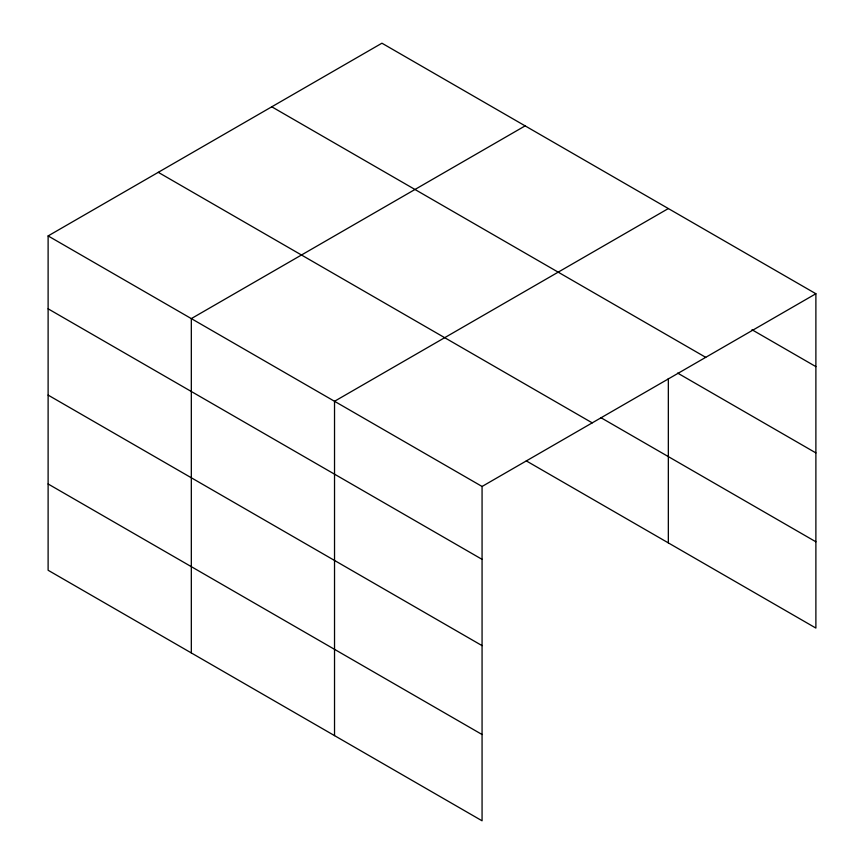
<?xml version="1.0" encoding="UTF-8"?>
<svg xmlns="http://www.w3.org/2000/svg" width="864" height="864" viewBox="0 0 864 864"><rect width="100%" height="100%" fill="white"/><g stroke="black" fill="none" stroke-linecap="round" stroke-linejoin="round"><path stroke-width="1.3" d="M526.295 460.89L815.886 628.074L815.886 293.738L381.931 43.2L48.114 235.926L48.114 570.262L482.069 820.8L482.069 486.464L48.114 235.926M525.139 125.874L191.322 318.6L191.322 652.936M668.336 208.559L334.53 401.285L334.53 735.62M482.069 486.464L815.886 293.738M751.982 329.735L815.886 366.628M271.771 106.801L705.726 357.34M677.635 373.086L815.886 452.909M600.815 417.625L815.886 541.793M158.274 172.325L592.229 422.863M48.114 308.815L482.069 559.354M48.114 395.096L482.069 645.635M48.114 483.98L482.069 734.519M668.336 378.497L668.336 542.894"/></g></svg>
